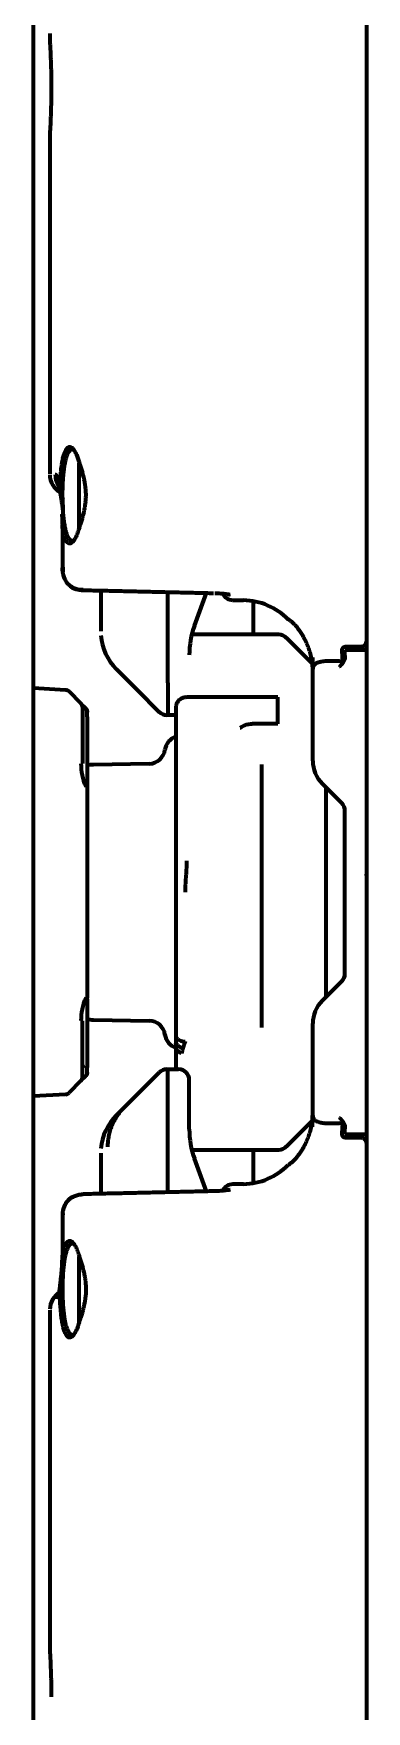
# Model space of a CAD drawing. Header units: inches. Extents: x -2405 to 7588, y 441 to 5654.
# Drawn here: x 621.4 to 652.4, y 3210.8 to 3367.1 of the extents above; entities that cross this region are included whole.
import ezdxf

# ---------------------------------------------------------------- set-up
doc = ezdxf.new("R2010")
doc.units = ezdxf.units.IN

msp = doc.modelspace()

# ---------------------------------------------------------------- linework, layer by layer
at = {"linetype": 'Continuous', "lineweight": 70}
for p, q in [((652.42, 4100.53), (652.42, 2435.33)), ((621.42, 2461.13), (621.42, 4099.13)), ((622.92, 3367.14), (622.92, 3366.62)), ((622.92, 3357.64), (622.92, 3326.1)), ((625.67, 3320.95), (625.67, 3327.12)), ((626.03, 3315.28), (626.04, 3315.29)), ((627.67, 3315.24), (627.67, 3311.45)), ((633.92, 3306.63), (633.92, 3315.1)), ((636.4, 3311.95), (637.51, 3315.01)), ((639.97, 3314.35), (640.96, 3314.33)), ((641.91, 3311.13), (641.91, 3314.25)), ((644.25, 3311.13), (636.15, 3311.13)), ((647.33, 3308.46), (644.96, 3310.84)), ((647.41, 3309.01), (647.41, 3307.93)), ((650.17, 3309.36), (650.17, 3309.73)), ((651.92, 3310.01), (650.42, 3309.99)), ((650.42, 3309.18), (650.42, 3309.68)), ((652.42, 3309.68), (650.42, 3309.68)), ((650.42, 3309.18), (650.42, 3309.02)), ((629.81, 3307.24), (629.13, 3307.91)), ((629.81, 3307.24), (631.11, 3305.94)), ((647.41, 3307.93), (647.42, 3307.85)), ((647.42, 3299.37), (647.42, 3307.94)), ((649.92, 3308.66), (648.92, 3308.66)), ((624.39, 3305.97), (621.42, 3306.13)), ((625.83, 3304.72), (624.72, 3305.83)), ((631.11, 3305.94), (633.12, 3303.92)), ((633.92, 3306.63), (633.92, 3303.63)), ((626.27, 3304.27), (625.83, 3304.72)), ((625.98, 3304.36), (625.98, 3299.13)), ((634.67, 3304.33), (634.67, 3302.07)), ((644.17, 3305.29), (635.67, 3305.29)), ((644.17, 3302.82), (644.17, 3305.29)), ((626.42, 3303.47), (626.42, 3297.02)), ((633.92, 3303.63), (633.82, 3303.63)), ((634.67, 3303.63), (633.92, 3303.63)), ((644.17, 3302.82), (641.77, 3302.82)), ((634.67, 3302.07), (634.67, 3296.55)), ((625.98, 3299.13), (625.83, 3299.13)), ((632.19, 3299.1), (626.99, 3299.01)), ((642.67, 3274.53), (642.67, 3299.04)), ((626.3, 3296.99), (626.4, 3297.11)), ((626.42, 3297.02), (626.42, 3277.24)), ((634.67, 3296.55), (634.67, 3290.17)), ((650.12, 3295.42), (648.3, 3297.25)), ((648.67, 3291.92), (648.67, 3296.88)), ((650.42, 3279.54), (650.42, 3294.71)), ((648.67, 3277.38), (648.67, 3291.92)), ((634.67, 3290.17), (634.67, 3287.13)), ((634.67, 3287.13), (634.67, 3276.87)), ((648.3, 3277.01), (650.12, 3278.84)), ((626.4, 3277.14), (626.33, 3277.2)), ((626.42, 3277.11), (626.42, 3270.79)), ((634.67, 3276.87), (634.67, 3273.65)), ((625.98, 3275.13), (625.83, 3275.13)), ((625.98, 3269.89), (625.98, 3275.13)), ((626.99, 3275.24), (632.19, 3275.15)), ((647.42, 3266.31), (647.42, 3274.89)), ((634.67, 3271.52), (634.67, 3270.62)), ((625.83, 3269.54), (626.27, 3269.98)), ((633.12, 3270.33), (631.11, 3268.32)), ((633.82, 3270.63), (633.92, 3270.63)), ((633.92, 3270.63), (634.93, 3270.62)), ((633.92, 3267.63), (633.92, 3270.63)), ((624.39, 3268.28), (621.42, 3268.13)), ((625.83, 3269.54), (624.72, 3268.43)), ((631.11, 3268.32), (629.81, 3267.02)), ((635.92, 3267.62), (635.92, 3269.62)), ((629.81, 3267.02), (629.13, 3266.34)), ((633.92, 3259.16), (633.92, 3267.63)), ((635.92, 3265.04), (635.92, 3267.62)), ((644.96, 3263.42), (647.35, 3265.81)), ((647.41, 3265.25), (647.41, 3266.33)), ((648.92, 3265.6), (649.92, 3265.6)), ((650.42, 3265.23), (650.42, 3265.08)), ((650.42, 3264.58), (650.42, 3265.08)), ((650.17, 3264.52), (650.17, 3264.89)), ((650.42, 3264.58), (652.42, 3264.58)), ((650.42, 3264.26), (651.92, 3264.25)), ((627.67, 3262.81), (627.67, 3259.01)), ((636.15, 3263.13), (644.25, 3263.13)), ((637.51, 3259.24), (636.4, 3262.3)), ((641.91, 3260.04), (641.91, 3263.13)), ((644.99, 3261.58), (645, 3261.59)), ((626.04, 3258.97), (626.03, 3258.98)), ((640.96, 3259.93), (639.97, 3259.91)), ((624.15, 3254.07), (624.12, 3254.06)), ((625.67, 3247.04), (625.67, 3253.16)), ((622.92, 3248.16), (622.92, 3216.62)), ((625.64, 3247.02), (625.61, 3246.89))]:
    msp.add_line(p, q, dxfattribs=at)
for centre, radius, start, end in [((624.92, 3326.1), 2, 182.056, 239.9457), ((639.97, 3315.35), 1, 203.3483, 269.3273), ((640.86, 3308.33), 6, 44.7394, 89), ((643.92, 3309.22), 8, 160, 180), ((632.67, 3311.45), 5, 184.5122, 225), ((644.25, 3310.13), 1, 45, 90), ((649.92, 3309.16), 0.5, 270, 0), ((624.37, 3305.47), 0.5, 45, 87), ((625.48, 3304.36), 0.5, 359.9983, 45), ((633.83, 3304.63), 1, 225, 269.5), ((635.14, 3300.2), 1.5, 108.404, 172.3892), ((632.17, 3300.6), 1.5, 271, 352.3892), ((650.42, 3299.37), 3, 180, 225), ((627.04, 3296.01), 3, 91, 102.0554), ((649.42, 3294.71), 1, 0, 45), ((649.42, 3279.54), 1, 315, 0), ((650.42, 3274.89), 3, 135, 180), ((627.04, 3278.24), 3, 257.9446, 269), ((632.17, 3273.65), 1.5, 7.6108, 89), ((635.14, 3274.05), 1.5, 187.6108, 251.596), ((625.48, 3269.89), 0.5, 315, 0.0017), ((633.83, 3269.63), 1, 90.5, 135), ((634.92, 3269.62), 1, 0, 89.5), ((624.37, 3268.78), 0.5, 273, 315), ((632.67, 3262.81), 5, 135, 175.2204), ((643.92, 3265.04), 8, 180, 200), ((649.92, 3265.1), 0.5, 0, 90), ((644.25, 3264.13), 1, 270, 315), ((640.86, 3265.93), 6, 271, 315.1344), ((639.97, 3258.91), 1, 90.5484, 156.599), ((624.92, 3248.16), 2, 122.009, 177.1567)]:
    msp.add_arc(centre, radius, start, end, dxfattribs=at)
for centre, major_axis, ratio, start_param, end_param in [((625.42, 3326.05), (0.17, 1.99), 0.992492, 1.657411, 2.317524), ((631.35, 3299.13), (5.52, 0), 0.998626, 3.141593, 3.543786), ((626.17, 3297.02), (0.25, 0), 1, 0, 0.409922), ((631.35, 3275.13), (5.52, 0), 0.998626, 2.739433, 3.141593), ((626.17, 3277.24), (-0.25, 0), 1, 2.729547, 3.141593)]:
    msp.add_ellipse(centre, major_axis=major_axis, ratio=ratio, start_param=start_param, end_param=end_param, dxfattribs=at)
for points, knots in [([(622.92, 3366.63), (622.92, 3366.63), (622.92, 3366.63), (622.92, 3366.63), (622.92, 3366.62), (622.92, 3366.61), (622.92, 3366.59), (622.92, 3366.55), (622.93, 3366.48), (622.93, 3366.41), (622.93, 3366.39), (622.93, 3366.35), (622.94, 3366.34), (622.94, 3366.31), (622.94, 3366.3), (622.94, 3366.23), (622.95, 3366.1), (622.96, 3365.95), (622.97, 3365.79), (622.97, 3365.7), (622.98, 3365.59), (622.98, 3365.56), (622.98, 3365.51), (622.98, 3365.44), (622.99, 3365.37), (623, 3365.21), (623, 3364.99), (623.01, 3364.76), (623.02, 3364.57), (623.02, 3364.51), (623.03, 3364.42), (623.03, 3364.38), (623.03, 3364.32), (623.03, 3364.29), (623.03, 3364.12), (623.04, 3363.86), (623.05, 3363.58), (623.05, 3363.37), (623.05, 3363.27), (623.06, 3363.16), (623.06, 3363.08), (623.06, 3363.05), (623.06, 3362.87), (623.06, 3362.57), (623.06, 3362.28), (623.06, 3362.05), (623.06, 3361.98), (623.06, 3361.83), (623.06, 3361.76), (623.06, 3361.54), (623.06, 3361.25), (623.05, 3360.96), (623.05, 3360.75), (623.05, 3360.68), (623.05, 3360.58), (623.05, 3360.54), (623.04, 3360.47), (623.04, 3360.44), (623.04, 3360.27), (623.03, 3360), (623.02, 3359.75), (623.01, 3359.5), (623.01, 3359.39), (623, 3359.24), (623, 3359.21), (623, 3359.16), (623, 3359.08), (622.99, 3359), (622.99, 3358.84), (622.98, 3358.64), (622.97, 3358.47), (622.96, 3358.35), (622.96, 3358.31), (622.96, 3358.25), (622.95, 3358.23), (622.95, 3358.19), (622.95, 3358.18), (622.95, 3358.09), (622.94, 3357.96), (622.93, 3357.87), (622.93, 3357.78), (622.93, 3357.74), (622.92, 3357.7), (622.92, 3357.69), (622.92, 3357.67), (622.92, 3357.66), (622.92, 3357.64), (622.92, 3357.63), (622.92, 3357.63)], [0, 0, 0, 0, 0.007781, 0.007781, 0.015594, 0.03122, 0.03122, 0.062471, 0.093722, 0.093722, 0.109347, 0.109347, 0.11716, 0.11716, 0.124973, 0.124973, 0.156224, 0.187475, 0.187475, 0.218726, 0.218726, 0.226538, 0.226538, 0.234351, 0.249977, 0.249977, 0.281228, 0.312479, 0.312479, 0.328104, 0.328104, 0.335917, 0.335917, 0.343729, 0.343729, 0.37498, 0.406231, 0.406231, 0.421857, 0.42967, 0.42967, 0.437482, 0.437482, 0.468733, 0.499984, 0.499984, 0.51561, 0.51561, 0.531235, 0.531235, 0.562486, 0.593737, 0.593737, 0.609363, 0.609363, 0.617176, 0.617176, 0.624988, 0.624988, 0.656239, 0.68749, 0.68749, 0.718741, 0.718741, 0.726554, 0.726554, 0.734367, 0.749992, 0.749992, 0.781243, 0.812494, 0.812494, 0.82812, 0.82812, 0.835932, 0.835932, 0.843745, 0.843745, 0.874996, 0.906247, 0.906247, 0.937498, 0.937498, 0.953124, 0.953124, 0.968749, 0.968749, 1, 1, 1, 1]), ([(623.89, 3324.87), (623.89, 3325.08), (623.9, 3325.28), (623.92, 3325.68), (623.93, 3325.87), (623.95, 3326.11), (623.96, 3326.15), (623.97, 3326.25), (623.98, 3326.38), (623.99, 3326.52), (624.02, 3326.77), (624.05, 3326.94), (624.08, 3327.17), (624.1, 3327.25), (624.12, 3327.36), (624.13, 3327.39), (624.14, 3327.46), (624.15, 3327.5), (624.18, 3327.67), (624.22, 3327.79), (624.26, 3327.93), (624.27, 3327.96), (624.29, 3328.01), (624.31, 3328.09), (624.34, 3328.16), (624.4, 3328.29), (624.44, 3328.36), (624.5, 3328.45), (624.52, 3328.48), (624.55, 3328.51), (624.57, 3328.53), (624.59, 3328.55), (624.6, 3328.56), (624.65, 3328.6), (624.7, 3328.62), (624.79, 3328.63), (624.84, 3328.63), (624.9, 3328.6), (624.9, 3328.6), (624.92, 3328.59), (624.94, 3328.58), (624.98, 3328.56), (625.02, 3328.53), (625.09, 3328.46), (625.14, 3328.4), (625.21, 3328.29), (625.24, 3328.25), (625.27, 3328.19), (625.29, 3328.16), (625.31, 3328.12), (625.32, 3328.09), (625.38, 3327.97), (625.43, 3327.86), (625.52, 3327.62), (625.56, 3327.49), (625.61, 3327.35)], [0, 0, 0, 0, 0.0625, 0.0625, 0.125, 0.125, 0.140625, 0.140625, 0.15625, 0.1875, 0.1875, 0.25, 0.25, 0.28125, 0.28125, 0.296875, 0.296875, 0.3125, 0.3125, 0.375, 0.375, 0.390625, 0.390625, 0.40625, 0.4375, 0.4375, 0.5, 0.5, 0.53125, 0.53125, 0.546875, 0.546875, 0.5625, 0.5625, 0.625, 0.625, 0.6875, 0.6875, 0.695313, 0.695313, 0.703125, 0.71875, 0.75, 0.75, 0.8125, 0.8125, 0.84375, 0.84375, 0.859375, 0.859375, 0.875, 0.875, 0.9375, 0.9375, 1, 1, 1, 1]), ([(625.03, 3319.88), (625, 3319.88), (624.96, 3319.88), (624.88, 3319.92), (624.83, 3319.95), (624.78, 3320), (624.77, 3320.01), (624.76, 3320.02), (624.76, 3320.03), (624.74, 3320.05), (624.73, 3320.07), (624.69, 3320.12), (624.67, 3320.15), (624.61, 3320.27), (624.57, 3320.36), (624.52, 3320.49), (624.51, 3320.53), (624.49, 3320.57), (624.48, 3320.6), (624.48, 3320.62), (624.46, 3320.69), (624.44, 3320.75), (624.39, 3320.95), (624.36, 3321.09), (624.32, 3321.32), (624.31, 3321.4), (624.29, 3321.51), (624.29, 3321.53), (624.28, 3321.57), (624.28, 3321.59), (624.27, 3321.65), (624.26, 3321.7), (624.23, 3321.91), (624.21, 3322.1), (624.19, 3322.38), (624.18, 3322.48), (624.17, 3322.62), (624.17, 3322.67), (624.16, 3322.77), (624.16, 3322.82), (624.14, 3323.08), (624.14, 3323.28), (624.13, 3323.7), (624.12, 3323.91), (624.12, 3324.23), (624.12, 3324.34), (624.12, 3324.49), (624.13, 3324.55), (624.13, 3324.65), (624.13, 3324.71), (624.14, 3324.97), (624.14, 3325.17), (624.17, 3325.58), (624.18, 3325.77), (624.2, 3326.01), (624.21, 3326.06), (624.22, 3326.15), (624.23, 3326.29), (624.24, 3326.42), (624.28, 3326.68), (624.3, 3326.85), (624.34, 3327.04), (624.35, 3327.08), (624.36, 3327.15), (624.37, 3327.19), (624.39, 3327.3), (624.42, 3327.44), (624.46, 3327.56), (624.48, 3327.65), (624.49, 3327.68), (624.51, 3327.74), (624.52, 3327.76), (624.57, 3327.9), (624.61, 3327.99), (624.69, 3328.14), (624.74, 3328.21), (624.79, 3328.26), (624.8, 3328.27), (624.81, 3328.28), (624.83, 3328.3), (624.84, 3328.31), (624.88, 3328.34), (624.9, 3328.35), (624.96, 3328.37), (624.99, 3328.38), (625.03, 3328.38)], [0, 0, 0, 0, 0.030998, 0.030998, 0.077893, 0.077893, 0.083755, 0.083755, 0.089617, 0.089617, 0.101341, 0.101341, 0.124789, 0.124789, 0.171684, 0.171684, 0.183408, 0.18927, 0.18927, 0.195132, 0.195132, 0.21858, 0.21858, 0.265476, 0.265476, 0.288923, 0.288923, 0.294785, 0.294785, 0.300647, 0.300647, 0.312371, 0.312371, 0.359267, 0.359267, 0.382714, 0.382714, 0.394438, 0.394438, 0.406162, 0.406162, 0.453058, 0.453058, 0.499953, 0.499953, 0.523401, 0.523401, 0.535125, 0.535125, 0.546849, 0.546849, 0.593744, 0.593744, 0.64064, 0.64064, 0.652364, 0.652364, 0.664087, 0.687535, 0.687535, 0.734431, 0.734431, 0.746155, 0.746155, 0.757878, 0.757878, 0.781326, 0.804774, 0.804774, 0.816498, 0.816498, 0.828222, 0.828222, 0.875117, 0.875117, 0.922013, 0.922013, 0.927875, 0.927875, 0.933737, 0.945461, 0.945461, 0.968908, 0.968908, 1, 1, 1, 1]), ([(625.61, 3327.35), (625.62, 3327.3), (625.64, 3327.24), (625.67, 3327.14), (625.69, 3327.08), (625.74, 3326.91), (625.78, 3326.8), (625.85, 3326.56), (625.89, 3326.43), (625.95, 3326.24), (625.97, 3326.17), (626, 3326.04), (626.02, 3325.97), (626.07, 3325.76), (626.1, 3325.62), (626.16, 3325.34), (626.18, 3325.19), (626.21, 3325.01), (626.22, 3324.97), (626.23, 3324.9), (626.23, 3324.86), (626.24, 3324.74), (626.25, 3324.67), (626.27, 3324.44), (626.27, 3324.28), (626.27, 3324.13)], [0, 0, 0, 0, 0.0625, 0.0625, 0.125, 0.125, 0.25, 0.25, 0.375, 0.375, 0.4375, 0.4375, 0.5, 0.5, 0.625, 0.625, 0.75, 0.75, 0.78125, 0.78125, 0.8125, 0.8125, 0.875, 0.875, 1, 1, 1, 1]), ([(624.13, 3323.92), (624.13, 3323.92), (624.12, 3323.78), (624.12, 3323.49), (624.13, 3323.1), (624.13, 3322.92)], [0, 0, 0, 0, 0.025145, 0.598147, 1, 1, 1, 1]), ([(626.27, 3324.13), (626.27, 3323.97), (626.27, 3323.82), (626.24, 3323.51), (626.23, 3323.36), (626.2, 3323.18), (626.2, 3323.14), (626.18, 3323.07), (626.18, 3323.03), (626.16, 3322.92), (626.15, 3322.85), (626.12, 3322.74), (626.12, 3322.7), (626.1, 3322.63), (626.08, 3322.52), (626.05, 3322.42), (626, 3322.22), (625.97, 3322.08), (625.89, 3321.83), (625.86, 3321.7), (625.8, 3321.52), (625.78, 3321.46), (625.74, 3321.35), (625.73, 3321.29), (625.67, 3321.12), (625.64, 3321.01), (625.61, 3320.91)], [0, 0, 0, 0, 0.125, 0.125, 0.25, 0.25, 0.28125, 0.28125, 0.3125, 0.3125, 0.375, 0.375, 0.40625, 0.40625, 0.4375, 0.5, 0.5, 0.625, 0.625, 0.75, 0.75, 0.8125, 0.8125, 0.875, 0.875, 1, 1, 1, 1]), ([(624.05, 3322.34), (624.05, 3322.33), (624.05, 3322.3), (624.06, 3322.26), (624.06, 3322.22), (624.06, 3322.19), (624.06, 3322.15), (624.07, 3322.11), (624.07, 3322.07), (624.07, 3322.03), (624.07, 3322), (624.07, 3321.96), (624.08, 3321.92), (624.08, 3321.88), (624.08, 3321.85), (624.08, 3321.81), (624.08, 3321.77), (624.08, 3321.74), (624.08, 3321.7), (624.09, 3321.65), (624.09, 3321.59), (624.09, 3321.54), (624.09, 3321.49), (624.09, 3321.44), (624.1, 3321.39), (624.1, 3321.33), (624.1, 3321.28), (624.1, 3321.23), (624.11, 3321.19), (624.11, 3321.16), (624.11, 3321.14), (624.11, 3321.11), (624.11, 3321.09), (624.11, 3321.07), (624.12, 3321.05), (624.12, 3321.02), (624.12, 3321.01), (624.12, 3320.99), (624.12, 3320.98), (624.12, 3320.97), (624.13, 3320.96), (624.13, 3320.94), (624.13, 3320.93), (624.13, 3320.92), (624.13, 3320.9), (624.13, 3320.89), (624.13, 3320.88), (624.14, 3320.86), (624.14, 3320.85), (624.14, 3320.83), (624.14, 3320.81), (624.14, 3320.8), (624.14, 3320.78), (624.15, 3320.77), (624.15, 3320.75), (624.15, 3320.74), (624.15, 3320.73)], [0, 0, 0, 0, 0.022709, 0.045345, 0.067918, 0.090435, 0.112907, 0.135341, 0.157746, 0.180131, 0.202504, 0.224874, 0.247249, 0.269632, 0.291985, 0.31431, 0.336615, 0.358908, 0.3812, 0.414447, 0.447401, 0.480077, 0.512489, 0.544649, 0.576572, 0.60827, 0.639755, 0.671039, 0.702132, 0.718076, 0.733741, 0.749134, 0.764264, 0.779136, 0.793761, 0.808146, 0.8223, 0.830501, 0.838823, 0.847268, 0.855837, 0.864531, 0.873351, 0.882299, 0.891375, 0.900581, 0.909918, 0.919386, 0.928987, 0.938722, 0.948592, 0.958598, 0.968741, 0.979021, 0.989441, 1, 1, 1, 1]), ([(624.15, 3320.72), (624.15, 3320.75), (624.15, 3320.78), (624.14, 3320.84), (624.14, 3320.87), (624.13, 3320.97), (624.13, 3321.03), (624.12, 3321.22), (624.12, 3321.34), (624.13, 3321.47)], [0, 0, 0, 0, 0.125, 0.125, 0.25, 0.25, 0.5, 0.5, 1, 1, 1, 1]), ([(625.61, 3320.91), (625.58, 3320.81), (625.55, 3320.72), (625.49, 3320.54), (625.42, 3320.38), (625.36, 3320.23), (625.31, 3320.14), (625.29, 3320.1), (625.26, 3320.04), (625.24, 3320.01), (625.19, 3319.93), (625.16, 3319.88), (625.09, 3319.8), (625.02, 3319.73), (624.95, 3319.68), (624.9, 3319.65), (624.89, 3319.65), (624.85, 3319.64), (624.84, 3319.63), (624.79, 3319.63), (624.72, 3319.63), (624.66, 3319.66), (624.6, 3319.7), (624.57, 3319.73), (624.53, 3319.77), (624.52, 3319.78), (624.51, 3319.8), (624.48, 3319.83), (624.46, 3319.86), (624.42, 3319.93), (624.37, 3320.03), (624.32, 3320.16), (624.28, 3320.27), (624.27, 3320.3), (624.24, 3320.38), (624.23, 3320.42), (624.2, 3320.54), (624.18, 3320.63), (624.15, 3320.72)], [0, 0, 0, 0, 0.0625, 0.0625, 0.125, 0.1875, 0.1875, 0.21875, 0.21875, 0.25, 0.25, 0.3125, 0.3125, 0.375, 0.4375, 0.4375, 0.46875, 0.46875, 0.5, 0.5, 0.5625, 0.625, 0.625, 0.6875, 0.6875, 0.703125, 0.703125, 0.71875, 0.75, 0.75, 0.8125, 0.875, 0.875, 0.90625, 0.90625, 0.9375, 0.9375, 1, 1, 1, 1]), ([(624.2, 3316.9), (624.2, 3316.9), (624.18, 3316.92), (624.16, 3316.95), (624.15, 3317), (624.14, 3317.03), (624.13, 3317.06), (624.12, 3317.09), (624.11, 3317.12), (624.11, 3317.15), (624.11, 3317.18), (624.11, 3317.21), (624.11, 3317.23), (624.11, 3317.26), (624.11, 3317.29), (624.12, 3317.31), (624.12, 3317.34), (624.13, 3317.37), (624.14, 3317.39), (624.14, 3317.41), (624.14, 3317.41)], [0, 0, 0, 0, 0.01262, 0.141911, 0.204919, 0.266664, 0.327148, 0.386375, 0.444346, 0.501064, 0.556531, 0.610752, 0.66373, 0.715465, 0.76596, 0.815214, 0.863235, 0.910032, 0.955617, 1, 1, 1, 1]), ([(624.14, 3317.21), (624.12, 3317.09), (624.12, 3316.73), (624.32, 3316.19), (624.61, 3315.86), (624.76, 3315.73)], [0, 0, 0, 0, 0.222971, 0.659147, 1, 1, 1, 1]), ([(624.14, 3317.41), (624.14, 3317.35), (624.14, 3317.29), (624.14, 3317.16), (624.14, 3317.1), (624.15, 3316.99), (624.15, 3316.94), (624.16, 3316.89)], [0, 0, 0, 0, 0.356189, 0.356189, 0.712378, 0.712378, 1, 1, 1, 1]), ([(624.76, 3315.73), (624.78, 3315.71), (624.92, 3315.54), (625.18, 3315.42), (625.42, 3315.36), (625.46, 3315.35)], [0, 0, 0, 0, 0.080789, 0.855165, 1, 1, 1, 1]), ([(625.87, 3315.29), (625.84, 3315.29), (625.8, 3315.3), (625.74, 3315.3), (625.67, 3315.31), (625.6, 3315.32), (625.54, 3315.34), (625.51, 3315.35), (625.41, 3315.37), (625.35, 3315.39), (625.26, 3315.43), (625.21, 3315.45), (625.17, 3315.47), (625.14, 3315.48), (625.12, 3315.49), (625.05, 3315.53), (625, 3315.56), (624.91, 3315.63), (624.87, 3315.65), (624.84, 3315.68)], [0, 0, 0, 0, 0.087639, 0.087639, 0.175277, 0.262916, 0.262916, 0.350554, 0.350554, 0.525831, 0.525831, 0.61347, 0.657289, 0.657289, 0.701109, 0.701109, 0.876386, 0.876386, 1, 1, 1, 1]), ([(625.06, 3315.53), (625.07, 3315.52), (625.08, 3315.51), (625.21, 3315.44), (625.34, 3315.39), (625.53, 3315.34), (625.6, 3315.32), (625.73, 3315.3), (625.8, 3315.3), (625.87, 3315.29)], [0, 0, 0, 0, 0.046938, 0.046938, 0.523469, 0.523469, 0.761735, 0.761735, 1, 1, 1, 1]), ([(638.29, 3314.99), (638.44, 3314.99), (638.78, 3314.98), (639.24, 3314.94), (639.57, 3314.9), (639.71, 3314.87), (639.73, 3314.87), (639.73, 3314.87)], [0, 0, 0, 0, 0.20122, 0.506495, 0.756277, 0.915671, 1, 1, 1, 1]), ([(645, 3312.67), (645, 3312.67), (645, 3312.67), (645.01, 3312.66), (645.03, 3312.65), (645.06, 3312.63), (645.07, 3312.62), (645.09, 3312.61), (645.11, 3312.6), (645.15, 3312.56), (645.18, 3312.54), (645.22, 3312.51)], [0, 0, 0, 0, 0.041457, 0.041457, 0.360971, 0.360971, 0.520728, 0.520728, 0.680486, 0.680486, 1, 1, 1, 1]), ([(645.22, 3312.51), (645.24, 3312.49), (645.27, 3312.48), (645.32, 3312.43), (645.35, 3312.41), (645.44, 3312.34), (645.5, 3312.28), (645.64, 3312.15), (645.71, 3312.08), (645.86, 3311.92), (645.94, 3311.83), (646.01, 3311.73)], [0, 0, 0, 0, 0.125, 0.125, 0.25, 0.25, 0.5, 0.5, 0.75, 0.75, 1, 1, 1, 1]), ([(646.01, 3311.73), (646.09, 3311.62), (646.17, 3311.51), (646.32, 3311.28), (646.4, 3311.15), (646.56, 3310.88), (646.63, 3310.74), (646.78, 3310.45), (646.85, 3310.29), (646.98, 3309.96), (647.04, 3309.79), (647.15, 3309.45), (647.2, 3309.26), (647.26, 3308.99), (647.28, 3308.89), (647.32, 3308.71), (647.33, 3308.61), (647.37, 3308.32), (647.39, 3308.13), (647.41, 3307.93)], [0, 0, 0, 0, 0.125, 0.125, 0.25, 0.25, 0.375, 0.375, 0.5, 0.5, 0.625, 0.625, 0.75, 0.75, 0.8125, 0.8125, 0.875, 0.875, 1, 1, 1, 1]), ([(651.92, 3310.01), (651.95, 3310.01), (651.98, 3310.01), (652.03, 3310.02), (652.05, 3310.03), (652.08, 3310.04), (652.1, 3310.05), (652.14, 3310.07), (652.17, 3310.08), (652.21, 3310.11), (652.22, 3310.12), (652.25, 3310.14), (652.26, 3310.15), (652.3, 3310.19), (652.32, 3310.22), (652.34, 3310.26), (652.35, 3310.27), (652.37, 3310.3), (652.38, 3310.33), (652.39, 3310.36), (652.4, 3310.4), (652.4, 3310.41), (652.41, 3310.46), (652.42, 3310.5), (652.42, 3310.53)], [0, 0, 0, 0, 0.125, 0.125, 0.1875, 0.1875, 0.25, 0.25, 0.375, 0.375, 0.4375, 0.4375, 0.5, 0.5, 0.625, 0.625, 0.6875, 0.6875, 0.75, 0.8125, 0.8125, 0.875, 0.875, 1, 1, 1, 1]), ([(650.42, 3309.02), (650.42, 3308.98), (650.41, 3308.94), (650.4, 3308.85), (650.39, 3308.81), (650.36, 3308.73), (650.34, 3308.69), (650.3, 3308.61), (650.28, 3308.58), (650.24, 3308.52), (650.23, 3308.51), (650.21, 3308.47), (650.19, 3308.46), (650.15, 3308.4), (650.13, 3308.37), (650.07, 3308.31), (650.02, 3308.26), (649.97, 3308.21), (649.95, 3308.19), (649.93, 3308.17), (649.93, 3308.16), (649.92, 3308.16)], [0, 0, 0, 0, 0.125, 0.125, 0.25, 0.25, 0.375, 0.375, 0.5, 0.5, 0.5625, 0.5625, 0.625, 0.625, 0.75, 0.75, 0.875, 0.9375, 0.96875, 0.96875, 1, 1, 1, 1]), ([(650.17, 3309.36), (650.17, 3309.33), (650.17, 3309.31), (650.17, 3309.25), (650.17, 3309.22), (650.17, 3309.17), (650.17, 3309.14), (650.17, 3309.1), (650.17, 3309.07), (650.17, 3309.03), (650.17, 3309.01), (650.17, 3308.97), (650.17, 3308.95), (650.17, 3308.92), (650.17, 3308.9), (650.17, 3308.88), (650.17, 3308.87)], [0, 0, 0, 0, 0.125, 0.125, 0.25, 0.25, 0.375, 0.375, 0.5, 0.5, 0.625, 0.625, 0.75, 0.75, 0.875, 1, 1, 1, 1]), ([(648.92, 3308.66), (648.92, 3308.66), (648.76, 3308.66), (648.45, 3308.64), (648.02, 3308.57), (647.73, 3308.48), (647.5, 3308.26), (647.42, 3308.08), (647.42, 3307.98), (647.43, 3307.94)], [0, 0, 0, 0, 0.002881, 0.21717, 0.438027, 0.716407, 0.839802, 0.946782, 1, 1, 1, 1]), ([(626.42, 3303.92), (626.42, 3303.92), (626.42, 3303.93), (626.42, 3303.94), (626.42, 3303.95), (626.42, 3303.97), (626.41, 3303.98), (626.41, 3303.99), (626.41, 3304), (626.41, 3304.01), (626.41, 3304.02), (626.41, 3304.03), (626.4, 3304.04), (626.4, 3304.05), (626.4, 3304.06), (626.39, 3304.07), (626.39, 3304.08), (626.39, 3304.09), (626.38, 3304.1), (626.38, 3304.12), (626.37, 3304.13), (626.37, 3304.14), (626.36, 3304.15), (626.35, 3304.17), (626.35, 3304.18), (626.34, 3304.2), (626.33, 3304.21), (626.31, 3304.23), (626.3, 3304.24), (626.29, 3304.26), (626.28, 3304.27), (626.27, 3304.27)], [0, 0, 0, 0, 0.028826, 0.057594, 0.086303, 0.114954, 0.143547, 0.17208, 0.200555, 0.228972, 0.257329, 0.285628, 0.313867, 0.342048, 0.370168, 0.39823, 0.426231, 0.450757, 0.477807, 0.507385, 0.539493, 0.574132, 0.611304, 0.651011, 0.693255, 0.738037, 0.785356, 0.835214, 0.887608, 0.942538, 1, 1, 1, 1]), ([(626.27, 3304.27), (626.27, 3304.27), (626.28, 3304.27), (626.29, 3304.26), (626.3, 3304.25), (626.3, 3304.24), (626.31, 3304.22), (626.32, 3304.21), (626.33, 3304.19), (626.35, 3304.18), (626.36, 3304.16), (626.37, 3304.13), (626.38, 3304.11), (626.38, 3304.08), (626.39, 3304.05), (626.39, 3304.03), (626.4, 3304), (626.4, 3303.98), (626.4, 3303.96), (626.4, 3303.95), (626.4, 3303.94)], [0, 0, 0, 0, 0.027542, 0.059301, 0.095276, 0.135468, 0.179874, 0.22849, 0.281314, 0.338337, 0.399554, 0.464953, 0.546966, 0.624642, 0.697986, 0.767003, 0.831702, 0.892094, 0.948189, 1, 1, 1, 1]), ([(635.67, 3305.29), (635.6, 3305.29), (635.53, 3305.28), (635.44, 3305.27), (635.4, 3305.26), (635.35, 3305.24), (635.34, 3305.24), (635.31, 3305.23), (635.29, 3305.22), (635.22, 3305.19), (635.16, 3305.16), (635.07, 3305.11), (635.05, 3305.09), (635, 3305.05), (634.95, 3305.01), (634.91, 3304.96), (634.88, 3304.92), (634.87, 3304.91), (634.85, 3304.89), (634.84, 3304.87), (634.79, 3304.81), (634.76, 3304.75), (634.73, 3304.67), (634.72, 3304.64), (634.7, 3304.59), (634.7, 3304.58), (634.69, 3304.55), (634.68, 3304.5), (634.68, 3304.45), (634.67, 3304.41), (634.67, 3304.38), (634.67, 3304.36), (634.67, 3304.35), (634.67, 3304.34), (634.67, 3304.33), (634.67, 3304.33)], [0, 0, 0, 0, 0.125, 0.125, 0.1875, 0.1875, 0.21875, 0.21875, 0.25, 0.25, 0.375, 0.375, 0.4375, 0.4375, 0.5, 0.5625, 0.5625, 0.59375, 0.59375, 0.625, 0.625, 0.75, 0.75, 0.8125, 0.8125, 0.84375, 0.84375, 0.875, 0.9375, 0.9375, 0.96875, 0.984375, 0.992187, 0.992187, 1, 1, 1, 1]), ([(626.42, 3303.47), (626.42, 3303.49), (626.42, 3303.52), (626.42, 3303.57), (626.42, 3303.59), (626.42, 3303.62), (626.42, 3303.64), (626.42, 3303.67), (626.42, 3303.69), (626.42, 3303.73), (626.42, 3303.75), (626.42, 3303.78), (626.42, 3303.79), (626.42, 3303.82), (626.42, 3303.83), (626.42, 3303.85), (626.42, 3303.85), (626.42, 3303.87), (626.42, 3303.87), (626.42, 3303.89), (626.42, 3303.91), (626.42, 3303.92)], [0, 0, 0, 0, 0.25, 0.25, 0.375, 0.375, 0.5, 0.5, 0.625, 0.625, 0.75, 0.75, 0.8125, 0.8125, 0.875, 0.875, 0.90625, 0.90625, 0.9375, 0.9375, 1, 1, 1, 1]), ([(640.67, 3302.43), (640.68, 3302.44), (640.69, 3302.44), (640.71, 3302.46), (640.74, 3302.48), (640.77, 3302.51), (640.83, 3302.55), (640.87, 3302.58), (640.95, 3302.63), (641.02, 3302.66), (641.09, 3302.69), (641.14, 3302.71), (641.16, 3302.72), (641.28, 3302.76), (641.38, 3302.78), (641.57, 3302.81), (641.67, 3302.82), (641.77, 3302.82)], [0, 0, 0, 0, 0.03125, 0.03125, 0.0625, 0.125, 0.125, 0.25, 0.25, 0.375, 0.4375, 0.4375, 0.5, 0.5, 0.75, 0.75, 1, 1, 1, 1]), ([(626.42, 3277.24), (626.42, 3277.24), (626.42, 3277.24), (626.42, 3277.24), (626.42, 3277.24), (626.42, 3277.24), (626.41, 3277.24), (626.41, 3277.24), (626.41, 3277.25), (626.41, 3277.25), (626.41, 3277.25), (626.41, 3277.25), (626.4, 3277.25), (626.4, 3277.25), (626.4, 3277.25), (626.39, 3277.26), (626.39, 3277.26), (626.39, 3277.26), (626.38, 3277.26), (626.38, 3277.26), (626.37, 3277.26), (626.37, 3277.26), (626.36, 3277.27), (626.35, 3277.27), (626.35, 3277.27), (626.34, 3277.27), (626.33, 3277.28), (626.31, 3277.28), (626.3, 3277.28), (626.29, 3277.28), (626.28, 3277.29), (626.27, 3277.29)], [0, 0, 0, 0, 0.028852, 0.057627, 0.086323, 0.114941, 0.143481, 0.171942, 0.200325, 0.22863, 0.256855, 0.285002, 0.31307, 0.341059, 0.368968, 0.396798, 0.424548, 0.449282, 0.476528, 0.506288, 0.538563, 0.573357, 0.61067, 0.650505, 0.692862, 0.737743, 0.785149, 0.835079, 0.887532, 0.942506, 1, 1, 1, 1]), ([(626.27, 3277.29), (626.27, 3277.29), (626.28, 3277.28), (626.29, 3277.28), (626.29, 3277.27), (626.3, 3277.27), (626.31, 3277.26), (626.32, 3277.25), (626.33, 3277.24), (626.35, 3277.23), (626.36, 3277.23), (626.37, 3277.21), (626.38, 3277.2), (626.38, 3277.19), (626.39, 3277.18), (626.39, 3277.17), (626.4, 3277.16), (626.4, 3277.16), (626.4, 3277.15), (626.4, 3277.15), (626.4, 3277.14)], [0, 0, 0, 0, 0.027531, 0.059281, 0.09525, 0.135435, 0.179835, 0.228448, 0.281269, 0.338291, 0.399508, 0.464908, 0.546923, 0.624603, 0.697951, 0.766973, 0.831679, 0.892077, 0.94818, 1, 1, 1, 1]), ([(634.66, 3273.65), (634.66, 3273.6), (634.67, 3273.55), (634.67, 3273.45), (634.67, 3273.41), (634.67, 3273.27), (634.67, 3273.2), (634.66, 3273.12)], [0, 0, 0, 0, 0.25, 0.25, 0.5, 0.5, 1, 1, 1, 1]), ([(635.53, 3273.19), (635.45, 3273.19), (635.36, 3273.2), (635.19, 3273.24), (635.11, 3273.27), (634.96, 3273.35), (634.89, 3273.4), (634.76, 3273.52), (634.71, 3273.58), (634.66, 3273.65)], [0, 0, 0, 0, 0.25, 0.25, 0.5, 0.5, 0.75, 0.75, 1, 1, 1, 1]), ([(634.67, 3273.12), (634.67, 3273.1), (634.67, 3273.07), (634.67, 3273.02), (634.67, 3273), (634.67, 3272.93), (634.67, 3272.89), (634.66, 3272.86)], [0, 0, 0, 0, 0.25, 0.25, 0.5, 0.5, 1, 1, 1, 1]), ([(635.33, 3272.58), (635.25, 3272.6), (635.18, 3272.63), (635.04, 3272.69), (634.98, 3272.74), (634.87, 3272.83), (634.82, 3272.88), (634.73, 3273), (634.69, 3273.06), (634.67, 3273.12)], [0, 0, 0, 0, 0.25, 0.25, 0.5, 0.5, 0.75, 0.75, 1, 1, 1, 1]), ([(634.67, 3272.85), (634.67, 3272.76), (634.67, 3272.67), (634.67, 3272.47), (634.67, 3272.37), (634.67, 3272.2), (634.67, 3272.15), (634.67, 3272.06), (634.67, 3272.03), (634.67, 3271.97), (634.67, 3271.94), (634.67, 3271.85), (634.67, 3271.79), (634.67, 3271.66), (634.67, 3271.59), (634.67, 3271.53)], [0, 0, 0, 0, 0.25, 0.25, 0.5, 0.5, 0.625, 0.625, 0.6875, 0.6875, 0.75, 0.75, 0.875, 0.875, 1, 1, 1, 1]), ([(635.19, 3272.09), (635.11, 3272.13), (635.04, 3272.18), (634.91, 3272.28), (634.85, 3272.35), (634.76, 3272.48), (634.73, 3272.55), (634.68, 3272.7), (634.67, 3272.78), (634.67, 3272.85)], [0, 0, 0, 0, 0.25, 0.25, 0.5, 0.5, 0.75, 0.75, 1, 1, 1, 1]), ([(635.53, 3273.19), (635.53, 3273.18), (635.52, 3273.16), (635.51, 3273.13), (635.5, 3273.1), (635.49, 3273.07), (635.48, 3273.04), (635.46, 3273.02), (635.45, 3272.99), (635.44, 3272.96), (635.43, 3272.93), (635.42, 3272.9), (635.41, 3272.87), (635.4, 3272.84), (635.39, 3272.81), (635.38, 3272.78), (635.37, 3272.75), (635.37, 3272.71), (635.36, 3272.68), (635.35, 3272.65), (635.34, 3272.62), (635.33, 3272.6), (635.33, 3272.59)], [0, 0, 0, 0, 0.048383, 0.096921, 0.145616, 0.194472, 0.24349, 0.292673, 0.342023, 0.391543, 0.441236, 0.491103, 0.541149, 0.591374, 0.641783, 0.692377, 0.743159, 0.794133, 0.845302, 0.896667, 0.948232, 1, 1, 1, 1]), ([(635.33, 3272.59), (635.32, 3272.55), (635.31, 3272.51), (635.29, 3272.43), (635.28, 3272.38), (635.24, 3272.26), (635.21, 3272.18), (635.19, 3272.09)], [0, 0, 0, 0, 0.25, 0.25, 0.5, 0.5, 1, 1, 1, 1]), ([(625.93, 3270.78), (625.97, 3270.81), (626, 3270.84), (626.06, 3270.89), (626.08, 3270.91), (626.13, 3270.96), (626.16, 3270.98), (626.18, 3271)], [0, 0, 0, 0, 0.42388, 0.42388, 0.71194, 0.71194, 1, 1, 1, 1]), ([(626.27, 3269.98), (626.27, 3269.98), (626.28, 3269.99), (626.29, 3270), (626.29, 3270), (626.3, 3270.01), (626.31, 3270.02), (626.31, 3270.03), (626.32, 3270.04), (626.32, 3270.04), (626.33, 3270.05), (626.33, 3270.06), (626.34, 3270.07), (626.34, 3270.07), (626.35, 3270.08), (626.35, 3270.09), (626.36, 3270.09), (626.36, 3270.1), (626.36, 3270.11), (626.37, 3270.11), (626.37, 3270.12), (626.37, 3270.13), (626.37, 3270.13), (626.38, 3270.14), (626.38, 3270.14), (626.38, 3270.15), (626.38, 3270.15), (626.39, 3270.16), (626.39, 3270.16), (626.39, 3270.17), (626.39, 3270.18), (626.4, 3270.19), (626.4, 3270.21), (626.41, 3270.23), (626.41, 3270.25), (626.41, 3270.27), (626.42, 3270.29), (626.42, 3270.31), (626.42, 3270.33), (626.42, 3270.34)], [0, 0, 0, 0, 0.027993, 0.055406, 0.082238, 0.10849, 0.13416, 0.159249, 0.183757, 0.207682, 0.231027, 0.253789, 0.27597, 0.297569, 0.318586, 0.339022, 0.358876, 0.378149, 0.396841, 0.414952, 0.432482, 0.449431, 0.4658, 0.481589, 0.496798, 0.511427, 0.525477, 0.538947, 0.551839, 0.564151, 0.575886, 0.627764, 0.679968, 0.732498, 0.785353, 0.838532, 0.892033, 0.945856, 1, 1, 1, 1]), ([(626.4, 3270.32), (626.4, 3270.31), (626.4, 3270.31), (626.4, 3270.29), (626.4, 3270.28), (626.4, 3270.27), (626.4, 3270.26), (626.4, 3270.25), (626.4, 3270.24), (626.39, 3270.22), (626.39, 3270.21), (626.39, 3270.2), (626.39, 3270.18), (626.38, 3270.17), (626.38, 3270.16), (626.37, 3270.15), (626.37, 3270.13), (626.36, 3270.12), (626.36, 3270.1), (626.35, 3270.08), (626.34, 3270.06), (626.32, 3270.05), (626.31, 3270.03), (626.3, 3270.01), (626.29, 3270), (626.28, 3269.99), (626.27, 3269.98)], [0, 0, 0, 0, 0.028673, 0.058051, 0.088134, 0.118923, 0.150419, 0.182622, 0.215534, 0.249154, 0.283483, 0.318521, 0.35427, 0.390729, 0.427898, 0.465777, 0.504367, 0.543666, 0.600663, 0.65768, 0.714714, 0.77176, 0.828815, 0.885876, 0.942939, 1, 1, 1, 1]), ([(626.42, 3270.34), (626.42, 3270.34), (626.42, 3270.35), (626.42, 3270.36), (626.42, 3270.37), (626.42, 3270.38), (626.42, 3270.39), (626.42, 3270.4), (626.42, 3270.41), (626.42, 3270.43), (626.42, 3270.44), (626.42, 3270.46), (626.42, 3270.47), (626.42, 3270.51), (626.42, 3270.53), (626.42, 3270.56), (626.42, 3270.58), (626.42, 3270.62), (626.42, 3270.64), (626.42, 3270.67), (626.42, 3270.69), (626.42, 3270.73), (626.42, 3270.76), (626.42, 3270.79)], [0, 0, 0, 0, 0.03125, 0.03125, 0.0625, 0.0625, 0.09375, 0.09375, 0.125, 0.125, 0.1875, 0.1875, 0.25, 0.25, 0.375, 0.375, 0.5, 0.5, 0.625, 0.625, 0.75, 0.75, 1, 1, 1, 1]), ([(629.81, 3267.02), (629.69, 3266.9), (629.57, 3266.77), (629.36, 3266.52), (629.26, 3266.38), (629.08, 3266.1), (628.99, 3265.96), (628.87, 3265.74), (628.83, 3265.66), (628.76, 3265.51), (628.73, 3265.43), (628.63, 3265.2), (628.52, 3264.89), (628.44, 3264.56), (628.39, 3264.32), (628.37, 3264.24), (628.36, 3264.11), (628.35, 3264.07), (628.34, 3263.99), (628.34, 3263.94), (628.31, 3263.73), (628.31, 3263.57), (628.31, 3263.4)], [0, 0, 0, 0, 0.125, 0.125, 0.25, 0.25, 0.375, 0.375, 0.4375, 0.4375, 0.5, 0.5, 0.625, 0.75, 0.75, 0.8125, 0.8125, 0.84375, 0.84375, 0.875, 0.875, 1, 1, 1, 1]), ([(647.41, 3266.33), (647.39, 3266.13), (647.37, 3265.93), (647.32, 3265.55), (647.28, 3265.36), (647.2, 3264.99), (647.15, 3264.81), (647.04, 3264.46), (646.98, 3264.29), (646.85, 3263.97), (646.78, 3263.81), (646.63, 3263.51), (646.56, 3263.37), (646.4, 3263.1), (646.33, 3262.98), (646.17, 3262.74), (646.09, 3262.63), (646.01, 3262.53)], [0, 0, 0, 0, 0.125, 0.125, 0.25, 0.25, 0.375, 0.375, 0.5, 0.5, 0.625, 0.625, 0.75, 0.75, 0.875, 0.875, 1, 1, 1, 1]), ([(647.43, 3266.31), (647.42, 3266.26), (647.43, 3266.15), (647.51, 3266), (647.63, 3265.87), (647.78, 3265.77), (648.01, 3265.69), (648.37, 3265.62), (648.73, 3265.6), (648.92, 3265.6), (648.95, 3265.6)], [0, 0, 0, 0, 0.069491, 0.16573, 0.252542, 0.348231, 0.4964, 0.742131, 0.946556, 1, 1, 1, 1]), ([(649.92, 3266.1), (649.93, 3266.09), (649.93, 3266.08), (649.95, 3266.07), (649.97, 3266.05), (650.02, 3265.99), (650.07, 3265.95), (650.13, 3265.88), (650.15, 3265.85), (650.19, 3265.8), (650.21, 3265.78), (650.23, 3265.75), (650.24, 3265.73), (650.28, 3265.68), (650.3, 3265.64), (650.34, 3265.57), (650.36, 3265.53), (650.39, 3265.45), (650.4, 3265.4), (650.41, 3265.32), (650.42, 3265.28), (650.42, 3265.23)], [0, 0, 0, 0, 0.03125, 0.03125, 0.0625, 0.125, 0.25, 0.25, 0.375, 0.375, 0.4375, 0.4375, 0.5, 0.5, 0.625, 0.625, 0.75, 0.75, 0.875, 0.875, 1, 1, 1, 1]), ([(650.17, 3265.38), (650.17, 3265.38), (650.17, 3265.36), (650.17, 3265.33), (650.17, 3265.3), (650.17, 3265.27), (650.17, 3265.23), (650.17, 3265.18), (650.17, 3265.16), (650.17, 3265.11), (650.17, 3265.09), (650.17, 3265.03), (650.17, 3264.98), (650.17, 3264.92), (650.17, 3264.89)], [0, 0, 0, 0, 0.125, 0.25, 0.25, 0.375, 0.5, 0.5, 0.625, 0.625, 0.75, 0.75, 0.875, 1, 1, 1, 1]), ([(652.42, 3263.73), (652.42, 3263.76), (652.41, 3263.79), (652.41, 3263.84), (652.4, 3263.86), (652.39, 3263.89), (652.39, 3263.91), (652.37, 3263.95), (652.35, 3263.98), (652.33, 3264.02), (652.32, 3264.04), (652.3, 3264.06), (652.28, 3264.08), (652.25, 3264.11), (652.23, 3264.14), (652.18, 3264.16), (652.17, 3264.17), (652.14, 3264.19), (652.13, 3264.2), (652.08, 3264.22), (652.05, 3264.23), (652, 3264.24), (651.98, 3264.24), (651.95, 3264.25), (651.93, 3264.25), (651.92, 3264.25)], [0, 0, 0, 0, 0.125, 0.125, 0.1875, 0.1875, 0.25, 0.25, 0.375, 0.375, 0.4375, 0.4375, 0.5, 0.5, 0.625, 0.625, 0.6875, 0.6875, 0.75, 0.75, 0.875, 0.875, 0.9375, 0.9375, 1, 1, 1, 1]), ([(645.4, 3261.91), (645.34, 3261.87), (645.24, 3261.78), (645.2, 3261.74), (645.16, 3261.72), (645.17, 3261.73)], [0, 0, 0, 0, 0.375486, 0.834216, 1, 1, 1, 1]), ([(646.01, 3262.53), (645.94, 3262.43), (645.86, 3262.34), (645.71, 3262.18), (645.64, 3262.1), (645.5, 3261.98), (645.44, 3261.92), (645.32, 3261.82), (645.27, 3261.78), (645.22, 3261.74)], [0, 0, 0, 0, 0.25, 0.25, 0.5, 0.5, 0.75, 0.75, 1, 1, 1, 1]), ([(625.1, 3258.76), (624.94, 3258.68), (624.63, 3258.46), (624.29, 3257.98), (624.12, 3257.48), (624.12, 3257.16), (624.14, 3257.05)], [0, 0, 0, 0, 0.24632, 0.523693, 0.830646, 1, 1, 1, 1]), ([(624.14, 3256.84), (624.14, 3256.9), (624.14, 3256.97), (624.14, 3257.09), (624.14, 3257.15), (624.15, 3257.34), (624.18, 3257.46), (624.24, 3257.7), (624.28, 3257.82), (624.39, 3258.04), (624.45, 3258.15), (624.6, 3258.35), (624.68, 3258.44), (624.87, 3258.61), (624.98, 3258.69), (625.21, 3258.81), (625.34, 3258.86), (625.53, 3258.92), (625.6, 3258.93), (625.73, 3258.95), (625.8, 3258.96), (625.87, 3258.96)], [0, 0, 0, 0, 0.0625, 0.0625, 0.125, 0.125, 0.25, 0.25, 0.375, 0.375, 0.5, 0.5, 0.625, 0.625, 0.75, 0.75, 0.875, 0.875, 0.9375, 0.9375, 1, 1, 1, 1]), ([(639.73, 3259.39), (639.73, 3259.39), (639.73, 3259.39), (639.7, 3259.38), (639.57, 3259.36), (639.3, 3259.32), (638.84, 3259.28), (638.39, 3259.26), (638.13, 3259.26), (638.08, 3259.26)], [0, 0, 0, 0, 0.006651, 0.094411, 0.221545, 0.407182, 0.647393, 0.932357, 1, 1, 1, 1]), ([(625.04, 3245.88), (625.01, 3245.88), (624.97, 3245.88), (624.93, 3245.9), (624.91, 3245.91), (624.89, 3245.92), (624.88, 3245.93), (624.84, 3245.96), (624.79, 3246), (624.75, 3246.06), (624.7, 3246.12), (624.68, 3246.16), (624.62, 3246.27), (624.58, 3246.37), (624.5, 3246.58), (624.47, 3246.69), (624.42, 3246.86), (624.42, 3246.89), (624.4, 3246.94), (624.4, 3246.96), (624.39, 3247), (624.37, 3247.09), (624.36, 3247.18), (624.31, 3247.41), (624.29, 3247.57), (624.26, 3247.83), (624.25, 3247.92), (624.23, 3248.04), (624.23, 3248.06), (624.23, 3248.11), (624.22, 3248.18), (624.21, 3248.25), (624.19, 3248.48), (624.18, 3248.68), (624.16, 3248.98), (624.16, 3249.08), (624.15, 3249.23), (624.15, 3249.29), (624.14, 3249.39), (624.14, 3249.44), (624.14, 3249.7), (624.13, 3249.92), (624.13, 3250.24), (624.13, 3250.34), (624.14, 3250.5), (624.14, 3250.55), (624.14, 3250.66), (624.14, 3250.71), (624.15, 3250.97), (624.16, 3251.18), (624.18, 3251.58), (624.19, 3251.77), (624.21, 3252.01), (624.22, 3252.06), (624.23, 3252.15), (624.24, 3252.29), (624.26, 3252.43), (624.29, 3252.68), (624.31, 3252.85), (624.35, 3253.04), (624.36, 3253.08), (624.37, 3253.15), (624.38, 3253.19), (624.4, 3253.3), (624.43, 3253.44), (624.47, 3253.56), (624.49, 3253.65), (624.5, 3253.68), (624.52, 3253.74), (624.53, 3253.76), (624.58, 3253.9), (624.62, 3253.99), (624.7, 3254.14), (624.75, 3254.21), (624.8, 3254.26), (624.81, 3254.27), (624.82, 3254.28), (624.84, 3254.29), (624.85, 3254.31), (624.89, 3254.33), (624.91, 3254.35), (624.97, 3254.37), (625.01, 3254.38), (625.04, 3254.38)], [0, 0, 0, 0, 0.031478, 0.031478, 0.043188, 0.043188, 0.054898, 0.054898, 0.078319, 0.10174, 0.10174, 0.125161, 0.125161, 0.172003, 0.172003, 0.218844, 0.218844, 0.230555, 0.230555, 0.23641, 0.23641, 0.242265, 0.265686, 0.265686, 0.312528, 0.312528, 0.335949, 0.335949, 0.341804, 0.341804, 0.347659, 0.35937, 0.35937, 0.406211, 0.406211, 0.429632, 0.429632, 0.441342, 0.441342, 0.453053, 0.453053, 0.499895, 0.499895, 0.523315, 0.523315, 0.535026, 0.535026, 0.546736, 0.546736, 0.593578, 0.593578, 0.64042, 0.64042, 0.65213, 0.65213, 0.663841, 0.687261, 0.687261, 0.734103, 0.734103, 0.745814, 0.745814, 0.757524, 0.757524, 0.780945, 0.804366, 0.804366, 0.816076, 0.816076, 0.827786, 0.827786, 0.874628, 0.874628, 0.92147, 0.92147, 0.927325, 0.927325, 0.93318, 0.944891, 0.944891, 0.968312, 0.968312, 1, 1, 1, 1]), ([(624.15, 3253.52), (624.17, 3253.62), (624.19, 3253.71), (624.23, 3253.83), (624.24, 3253.87), (624.26, 3253.95), (624.27, 3253.99), (624.31, 3254.09), (624.34, 3254.16), (624.39, 3254.28), (624.44, 3254.38), (624.5, 3254.47), (624.54, 3254.51), (624.55, 3254.52), (624.56, 3254.53), (624.58, 3254.56), (624.61, 3254.57), (624.65, 3254.61), (624.72, 3254.64), (624.78, 3254.64), (624.83, 3254.64), (624.85, 3254.63), (624.87, 3254.62), (624.88, 3254.62), (624.9, 3254.61), (624.91, 3254.61), (624.95, 3254.59), (624.99, 3254.57), (625.05, 3254.51), (625.12, 3254.44), (625.19, 3254.34), (625.24, 3254.26), (625.26, 3254.23), (625.28, 3254.19), (625.29, 3254.17), (625.31, 3254.14), (625.35, 3254.06), (625.42, 3253.9), (625.49, 3253.73), (625.55, 3253.56), (625.58, 3253.47), (625.61, 3253.37)], [0, 0, 0, 0, 0.0625, 0.0625, 0.09375, 0.09375, 0.125, 0.125, 0.1875, 0.1875, 0.25, 0.3125, 0.3125, 0.328125, 0.328125, 0.34375, 0.375, 0.375, 0.4375, 0.5, 0.5, 0.53125, 0.53125, 0.546875, 0.546875, 0.5625, 0.5625, 0.625, 0.625, 0.6875, 0.75, 0.75, 0.78125, 0.78125, 0.796875, 0.796875, 0.8125, 0.875, 0.9375, 0.9375, 1, 1, 1, 1]), ([(624.05, 3251.91), (624.05, 3251.93), (624.05, 3251.95), (624.06, 3251.99), (624.06, 3252.03), (624.06, 3252.07), (624.06, 3252.11), (624.07, 3252.15), (624.07, 3252.18), (624.07, 3252.22), (624.07, 3252.26), (624.07, 3252.3), (624.08, 3252.33), (624.08, 3252.37), (624.08, 3252.41), (624.08, 3252.45), (624.08, 3252.48), (624.08, 3252.52), (624.08, 3252.56), (624.09, 3252.61), (624.09, 3252.66), (624.09, 3252.72), (624.09, 3252.77), (624.09, 3252.82), (624.1, 3252.87), (624.1, 3252.92), (624.1, 3252.97), (624.1, 3253.02), (624.11, 3253.06), (624.11, 3253.1), (624.11, 3253.12), (624.11, 3253.14), (624.11, 3253.17), (624.11, 3253.19), (624.12, 3253.21), (624.12, 3253.23), (624.12, 3253.25), (624.12, 3253.26), (624.12, 3253.27), (624.12, 3253.29), (624.13, 3253.3), (624.13, 3253.31), (624.13, 3253.33), (624.13, 3253.34), (624.13, 3253.35), (624.13, 3253.37), (624.13, 3253.38), (624.14, 3253.4), (624.14, 3253.41), (624.14, 3253.43), (624.14, 3253.44), (624.14, 3253.46), (624.14, 3253.47), (624.15, 3253.49), (624.15, 3253.51), (624.15, 3253.52), (624.15, 3253.52)], [0, 0, 0, 0, 0.022709, 0.045345, 0.067918, 0.090435, 0.112907, 0.135341, 0.157746, 0.180131, 0.202504, 0.224874, 0.247249, 0.269632, 0.291985, 0.31431, 0.336615, 0.358908, 0.3812, 0.414447, 0.447401, 0.480077, 0.512489, 0.544649, 0.576572, 0.60827, 0.639755, 0.671039, 0.702132, 0.718076, 0.733741, 0.749134, 0.764264, 0.779136, 0.793761, 0.808146, 0.8223, 0.830501, 0.838823, 0.847268, 0.855837, 0.864531, 0.873351, 0.882299, 0.891375, 0.900581, 0.909918, 0.919386, 0.928987, 0.938722, 0.948592, 0.958598, 0.968741, 0.979021, 0.989441, 1, 1, 1, 1]), ([(625.61, 3253.37), (625.62, 3253.32), (625.64, 3253.26), (625.67, 3253.16), (625.69, 3253.1), (625.75, 3252.93), (625.78, 3252.81), (625.86, 3252.57), (625.9, 3252.45), (625.95, 3252.25), (625.97, 3252.19), (626.01, 3252.05), (626.03, 3251.98), (626.08, 3251.78), (626.11, 3251.64), (626.17, 3251.35), (626.2, 3251.2), (626.22, 3251.02), (626.23, 3250.98), (626.24, 3250.9), (626.24, 3250.86), (626.26, 3250.75), (626.26, 3250.67), (626.28, 3250.44), (626.29, 3250.28), (626.29, 3250.13)], [0, 0, 0, 0, 0.0625, 0.0625, 0.125, 0.125, 0.25, 0.25, 0.375, 0.375, 0.4375, 0.4375, 0.5, 0.5, 0.625, 0.625, 0.75, 0.75, 0.78125, 0.78125, 0.8125, 0.8125, 0.875, 0.875, 1, 1, 1, 1]), ([(623.87, 3250.08), (623.88, 3250.12), (623.88, 3250.16), (623.88, 3250.24), (623.88, 3250.27), (623.89, 3250.39), (623.9, 3250.47), (623.92, 3250.71), (623.94, 3250.86), (623.96, 3251.09), (623.97, 3251.17), (623.99, 3251.32), (624, 3251.39), (624.02, 3251.55), (624.02, 3251.62), (624.04, 3251.77), (624.04, 3251.84), (624.05, 3251.92)], [0, 0, 0, 0, 0.0625, 0.0625, 0.125, 0.125, 0.25, 0.25, 0.5, 0.5, 0.625, 0.625, 0.75, 0.75, 0.875, 0.875, 1, 1, 1, 1]), ([(623.92, 3250.82), (623.91, 3250.7), (623.85, 3250.13), (623.73, 3249.58), (623.63, 3249.26), (623.62, 3249.22), (623.62, 3249.22)], [0, 0, 0, 0, 0.122597, 0.601072, 0.892899, 1, 1, 1, 1]), ([(625.61, 3246.89), (625.56, 3246.73), (625.51, 3246.59), (625.44, 3246.4), (625.41, 3246.34), (625.38, 3246.26), (625.36, 3246.23), (625.34, 3246.18), (625.33, 3246.15), (625.26, 3246.03), (625.21, 3245.94), (625.1, 3245.8), (625.05, 3245.74), (624.94, 3245.66), (624.89, 3245.63), (624.79, 3245.61), (624.74, 3245.61), (624.67, 3245.64), (624.66, 3245.65), (624.64, 3245.66), (624.63, 3245.67), (624.59, 3245.7), (624.57, 3245.72), (624.5, 3245.79), (624.45, 3245.86), (624.4, 3245.96), (624.39, 3245.98), (624.37, 3246.03), (624.33, 3246.1), (624.31, 3246.18), (624.25, 3246.34), (624.21, 3246.46), (624.17, 3246.64), (624.16, 3246.67), (624.15, 3246.73), (624.15, 3246.74), (624.14, 3246.78), (624.12, 3246.87), (624.1, 3246.97), (624.06, 3247.21), (624.03, 3247.38), (624, 3247.66), (623.99, 3247.75), (623.98, 3247.89), (623.97, 3247.94), (623.96, 3248.04), (623.96, 3248.09), (623.94, 3248.34), (623.92, 3248.55), (623.9, 3248.86), (623.9, 3248.97), (623.89, 3249.13), (623.89, 3249.19), (623.89, 3249.3), (623.89, 3249.35), (623.88, 3249.63), (623.87, 3249.85), (623.87, 3250.08)], [0, 0, 0, 0, 0.0625, 0.0625, 0.09375, 0.09375, 0.109375, 0.109375, 0.125, 0.125, 0.1875, 0.1875, 0.25, 0.25, 0.3125, 0.3125, 0.375, 0.375, 0.390625, 0.390625, 0.40625, 0.40625, 0.4375, 0.4375, 0.5, 0.5, 0.515625, 0.515625, 0.53125, 0.5625, 0.5625, 0.625, 0.625, 0.640625, 0.640625, 0.648437, 0.648437, 0.65625, 0.6875, 0.6875, 0.75, 0.75, 0.78125, 0.78125, 0.796875, 0.796875, 0.8125, 0.8125, 0.875, 0.875, 0.90625, 0.90625, 0.921875, 0.921875, 0.9375, 0.9375, 1, 1, 1, 1]), ([(626.29, 3250.13), (626.29, 3249.97), (626.28, 3249.82), (626.26, 3249.51), (626.24, 3249.36), (626.21, 3249.17), (626.21, 3249.13), (626.2, 3249.06), (626.19, 3249.02), (626.17, 3248.91), (626.16, 3248.83), (626.13, 3248.73), (626.13, 3248.69), (626.11, 3248.62), (626.09, 3248.51), (626.06, 3248.41), (626.01, 3248.2), (625.97, 3248.07), (625.9, 3247.81), (625.86, 3247.69), (625.8, 3247.5), (625.78, 3247.44), (625.75, 3247.33), (625.73, 3247.27), (625.67, 3247.1), (625.64, 3246.99), (625.61, 3246.89)], [0, 0, 0, 0, 0.125, 0.125, 0.25, 0.25, 0.28125, 0.28125, 0.3125, 0.3125, 0.375, 0.375, 0.40625, 0.40625, 0.4375, 0.5, 0.5, 0.625, 0.625, 0.75, 0.75, 0.8125, 0.8125, 0.875, 0.875, 1, 1, 1, 1]), ([(622.92, 3216.63), (622.92, 3216.63), (622.92, 3216.63), (622.92, 3216.63), (622.92, 3216.62), (622.92, 3216.61), (622.92, 3216.59), (622.92, 3216.55), (622.93, 3216.48), (622.93, 3216.41), (622.93, 3216.39), (622.93, 3216.35), (622.94, 3216.34), (622.94, 3216.31), (622.94, 3216.3), (622.94, 3216.23), (622.95, 3216.1), (622.96, 3215.95), (622.97, 3215.79), (622.97, 3215.7), (622.98, 3215.59), (622.98, 3215.56), (622.98, 3215.51), (622.98, 3215.44), (622.99, 3215.37), (623, 3215.21), (623, 3214.99), (623.01, 3214.76), (623.02, 3214.57), (623.02, 3214.51), (623.03, 3214.42), (623.03, 3214.38), (623.03, 3214.32), (623.03, 3214.29), (623.03, 3214.12), (623.04, 3213.86), (623.05, 3213.58), (623.05, 3213.37), (623.05, 3213.27), (623.06, 3213.16), (623.06, 3213.08), (623.06, 3213.05), (623.06, 3212.87), (623.06, 3212.72), (623.06, 3212.42), (623.06, 3212.28), (623.06, 3212.13)], [0, 0, 0, 0, 0.015625, 0.015625, 0.03125, 0.0625, 0.0625, 0.125, 0.1875, 0.1875, 0.21875, 0.21875, 0.234375, 0.234375, 0.25, 0.25, 0.3125, 0.375, 0.375, 0.4375, 0.4375, 0.453125, 0.453125, 0.46875, 0.5, 0.5, 0.5625, 0.625, 0.625, 0.65625, 0.65625, 0.671875, 0.671875, 0.6875, 0.6875, 0.75, 0.8125, 0.8125, 0.84375, 0.859375, 0.859375, 0.875, 0.875, 0.9375, 0.9375, 1, 1, 1, 1])]:
    msp.add_open_spline(points, degree=3, knots=knots, dxfattribs=at)
for points, degree in [([(623.44, 3326.05), (623.45, 3326.05), (623.48, 3326.04), (623.53, 3326), (623.57, 3325.94), (623.62, 3325.85), (623.66, 3325.74), (623.71, 3325.61), (623.76, 3325.45), (623.8, 3325.28), (623.84, 3325.09), (623.87, 3324.95), (623.89, 3324.87)], 3), ([(623.95, 3324.13), (623.94, 3324.19), (623.93, 3324.32), (623.91, 3324.51), (623.89, 3324.69), (623.89, 3324.82), (623.89, 3324.87)], 3), ([(624.13, 3321.47), (624.13, 3321.54), (624.14, 3321.68), (624.15, 3321.88), (624.16, 3322.07), (624.17, 3322.26), (624.17, 3322.43), (624.17, 3322.6), (624.16, 3322.76), (624.15, 3322.93), (624.12, 3323.1), (624.1, 3323.28), (624.06, 3323.48), (624.03, 3323.69), (623.99, 3323.91), (623.97, 3324.05), (623.95, 3324.13)], 3), ([(624.12, 3321.26), (624.11, 3319.24), (624.11, 3317.21)], 2), ([(624.12, 3320.2), (624.11, 3318.7), (624.11, 3317.21)], 2), ([(625.85, 3315.29), (626.03, 3315.28)], 1), ([(626.04, 3315.29), (625.98, 3315.29), (625.93, 3315.29), (625.87, 3315.29)], 3), ([(626.03, 3315.28), (632.1, 3315.14), (638.17, 3315)], 2), ([(650.17, 3309.73), (650.17, 3309.74), (650.17, 3309.77), (650.18, 3309.81), (650.19, 3309.84), (650.21, 3309.87), (650.23, 3309.9), (650.25, 3309.93), (650.28, 3309.95), (650.31, 3309.97), (650.35, 3309.98), (650.38, 3309.99), (650.41, 3309.99), (650.42, 3309.99)], 3), ([(626.4, 3303.94), (626.41, 3303.93), (626.42, 3303.93), (626.42, 3303.92)], 3), ([(635.67, 3290.05), (635.67, 3290.01), (635.67, 3289.93), (635.66, 3289.8), (635.66, 3289.67), (635.66, 3289.54), (635.65, 3289.41), (635.64, 3289.28), (635.63, 3289.15), (635.63, 3289.02), (635.62, 3288.89), (635.61, 3288.76), (635.6, 3288.63), (635.59, 3288.51), (635.58, 3288.38), (635.57, 3288.26), (635.57, 3288.14), (635.56, 3288.03), (635.55, 3287.91), (635.55, 3287.79), (635.54, 3287.68), (635.54, 3287.57), (635.54, 3287.46), (635.54, 3287.35), (635.53, 3287.24), (635.53, 3287.16), (635.53, 3287.13)], 3), ([(626.4, 3277.14), (626.41, 3277.17), (626.42, 3277.21), (626.42, 3277.24)], 3), ([(634.69, 3273.08), (634.68, 3273.06)], 1), ([(626.4, 3270.32), (626.41, 3270.32), (626.42, 3270.33), (626.42, 3270.34)], 3), ([(650.42, 3264.26), (650.41, 3264.26), (650.38, 3264.27), (650.35, 3264.27), (650.31, 3264.29), (650.28, 3264.31), (650.25, 3264.33), (650.23, 3264.35), (650.21, 3264.38), (650.19, 3264.42), (650.18, 3264.45), (650.17, 3264.49), (650.17, 3264.51), (650.17, 3264.52)], 3), ([(626.03, 3258.97), (625.85, 3258.97)], 1), ([(638.17, 3259.26), (632.1, 3259.12), (626.03, 3258.98)], 2), ([(624.11, 3257.05), (624.11, 3255.02), (624.12, 3252.99)], 2), ([(624.11, 3257.05), (624.11, 3255.55), (624.12, 3254.06)], 2), ([(624.15, 3254.07), (624.15, 3253.89), (624.15, 3253.7), (624.15, 3253.52)], 3), ([(623.94, 3250.96), (623.92, 3250.82)], 1)]:
    msp.add_open_spline(points, degree=degree, dxfattribs=at)
msp.add_point((652.42, 3288.73), dxfattribs=at)

doc.saveas('drawing.dxf')
